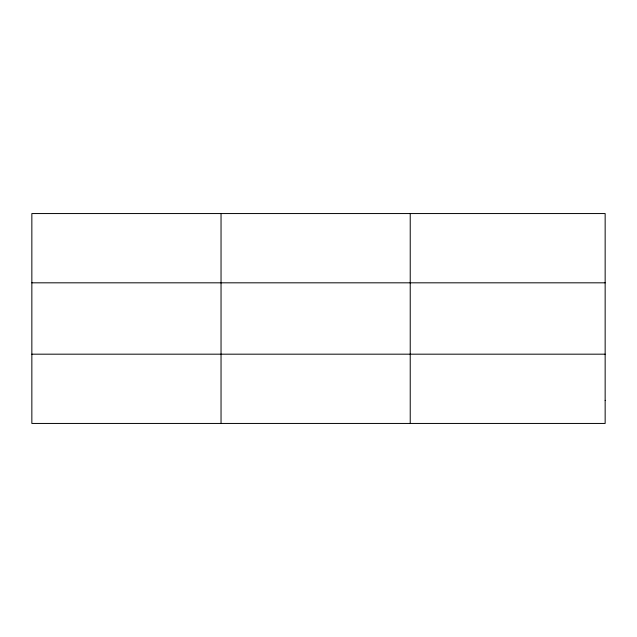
<?xml version="1.0" encoding="UTF-8"?>
<svg xmlns="http://www.w3.org/2000/svg" width="637" height="637" viewBox="0 0 637 637"><rect width="100%" height="100%" fill="white"/><g stroke="black" fill="none" stroke-linecap="round" stroke-linejoin="round"><path stroke-width="0.96" d="M221.039 213.554L221.039 423.446M410.228 213.554L410.228 423.446M31.85 282.82L605.15 282.82M31.85 354.18L605.15 354.18M605.15 400.355L605.15 423.446L31.85 423.446L31.85 213.554L605.15 213.554L605.15 400.355"/></g></svg>
